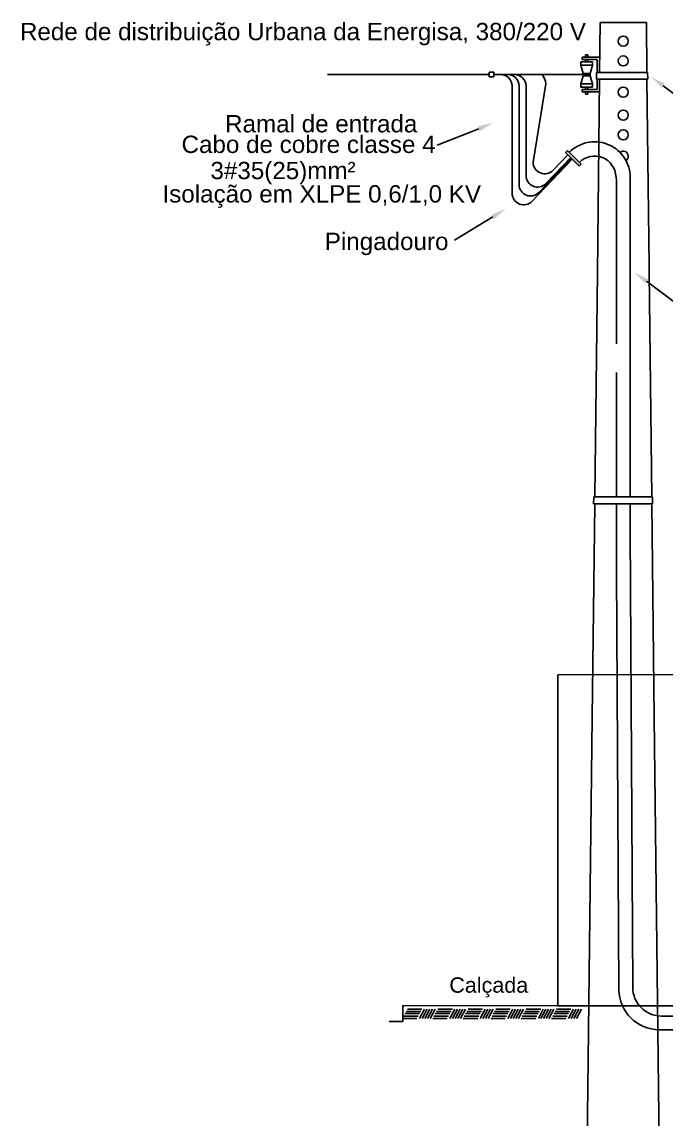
# Model space of a CAD drawing. Header units: millimetres. Extents: x 2991 to 3503, y 2795 to 2987.
# Drawn here: x 3260.1 to 3326, y 2864 to 2976.3 of the extents above; entities that cross this region are included whole.
import ezdxf

# ---------------------------------------------------------------- set-up
doc = ezdxf.new("R2010")
doc.units = ezdxf.units.MM
doc.linetypes.add('DASHED', pattern=[19.05, 12.7, -6.35])
doc.styles.get("Standard").update_dxf_attribs({"font": ''})
doc.styles.get('Standard').set_extended_font_data('Arial')

msp = doc.modelspace()

# ---------------------------------------------------------------- hatches: boundary and pattern name
msp.add_hatch(color=256).paths.add_polyline_path([(3315.94, 2963.16), (3315.74, 2962.96), (3317.13, 2961.56), (3317.33, 2961.77)])

# ---------------------------------------------------------------- linework, layer by layer
for p, q in [((3319.28, 2976.27), (3319.22, 2971.15)), ((3324.01, 2976.27), (3319.28, 2976.27)), ((3321.64, 2976.27), (3324.01, 2976.27)), ((3324.01, 2976.27), (3324.07, 2971.15)), ((3317.31, 2971.88), (3317.31, 2972.23)), ((3317.31, 2972.23), (3318.02, 2972.23)), ((3318.02, 2972.71), (3317.43, 2972.71)), ((3317.43, 2972.71), (3317.43, 2972.47)), ((3317.43, 2972.47), (3318.02, 2972.47)), ((3318.02, 2972.94), (3317.78, 2972.94)), ((3317.78, 2972.94), (3317.78, 2972.71)), ((3317.78, 2972.47), (3317.78, 2972.23)), ((3318.02, 2972.71), (3318.02, 2972.94)), ((3319.2, 2972.71), (3318.02, 2972.71)), ((3318.02, 2972.47), (3318.96, 2972.47)), ((3318.02, 2972.47), (3318.02, 2972.23)), ((3318.02, 2972.23), (3318.02, 2972.47)), ((3318.02, 2972.23), (3318.49, 2972.23)), ((3318.49, 2972.23), (3318.49, 2971.88)), ((3318.96, 2971.15), (3318.96, 2972.47)), ((3319.2, 2972.71), (3319.23, 2972.71)), ((3296.36, 2970.93), (3291.37, 2970.93)), ((3307.91, 2970.93), (3296.36, 2970.93)), ((3307.91, 2970.93), (3307.23, 2970.93)), ((3307.91, 2970.7), (3307.91, 2971.17)), ((3307.91, 2971.17), (3308.38, 2971.17)), ((3308.38, 2971.17), (3308.38, 2970.7)), ((3309.09, 2970.93), (3308.38, 2970.93)), ((3310.51, 2970.93), (3308.38, 2970.93)), ((3308.38, 2970.93), (3308.38, 2970.7)), ((3310.27, 2970.93), (3309.56, 2970.93)), ((3316.55, 2970.93), (3310.07, 2970.93)), ((3310.98, 2970.93), (3310.27, 2970.93)), ((3310.98, 2970.93), (3311.69, 2970.93)), ((3311.69, 2970.93), (3312.4, 2970.93)), ((3318.02, 2970.93), (3316.55, 2970.93)), ((3318.49, 2971.88), (3317.31, 2971.88)), ((3317.55, 2971.05), (3317.31, 2971.88)), ((3318.26, 2971.05), (3317.55, 2971.05)), ((3317.55, 2971.05), (3317.55, 2970.82)), ((3318.02, 2970.93), (3318.26, 2970.93)), ((3318.26, 2971.05), (3318.49, 2971.88)), ((3318.26, 2970.82), (3318.26, 2971.05)), ((3318.26, 2970.93), (3318.26, 2970.82)), ((3318.89, 2971.15), (3324.14, 2971.15)), ((3318.89, 2970.45), (3318.89, 2971.15)), ((3324.14, 2971.15), (3324.15, 2970.45)), ((3308.38, 2970.7), (3307.91, 2970.7)), ((3317.55, 2970.82), (3317.31, 2969.99)), ((3317.31, 2969.63), (3317.31, 2969.99)), ((3317.31, 2969.99), (3318.49, 2969.99)), ((3317.55, 2970.82), (3318.26, 2970.82)), ((3318.26, 2970.82), (3318.49, 2969.99)), ((3318.49, 2969.99), (3318.49, 2969.63)), ((3318.89, 2970.45), (3324.15, 2970.45)), ((3318.96, 2969.4), (3318.96, 2970.45)), ((3319.21, 2970.45), (3318.99, 2950.6)), ((3324.07, 2970.45), (3324.29, 2951.31)), ((3325.74, 2969.79), (3329.41, 2967.05)), ((3318.49, 2969.63), (3317.31, 2969.63)), ((3317.43, 2969.16), (3317.43, 2969.4)), ((3317.43, 2969.4), (3318.02, 2969.4)), ((3318.02, 2969.16), (3317.43, 2969.16)), ((3317.78, 2969.63), (3317.78, 2969.4)), ((3317.78, 2969.16), (3317.78, 2968.93)), ((3317.78, 2969.16), (3317.78, 2968.93)), ((3317.78, 2968.93), (3318.02, 2968.93)), ((3318.02, 2969.4), (3318.02, 2969.63)), ((3318.02, 2969.4), (3318.02, 2969.63)), ((3318.02, 2969.63), (3318.49, 2969.63)), ((3318.02, 2969.4), (3318.96, 2969.4)), ((3319.17, 2969.16), (3318.02, 2969.16)), ((3318.02, 2968.93), (3318.02, 2969.16)), ((3306.87, 2965.39), (3302.59, 2963.72)), ((3315.94, 2963.16), (3315.74, 2962.96)), ((3317.33, 2961.77), (3315.94, 2963.16)), ((3317.13, 2961.56), (3315.74, 2962.96)), ((3317.33, 2961.77), (3317.13, 2961.56)), ((3320.94, 2960.13), (3320.88, 2960.69)), ((3308.3, 2956.36), (3304.38, 2953.99)), ((3324.29, 2951.31), (3324.3, 2950.6)), ((3318.99, 2950.6), (3318.72, 2927.73)), ((3324.02, 2949.78), (3327.69, 2947.04)), ((3324.3, 2950.6), (3324.56, 2927.73)), ((3318.62, 2927.73), (3320.94, 2927.73)), ((3320.94, 2927.73), (3324.63, 2927.73)), ((3318.72, 2927.02), (3318.47, 2905.15)), ((3318.72, 2927.02), (3322.35, 2927.02)), ((3322.35, 2924.21), (3322.35, 2927.02)), ((3322.35, 2927.02), (3324.57, 2927.02)), ((3324.57, 2927.02), (3324.82, 2905.15)), ((3384.97, 2909.54), (3314.96, 2909.52)), ((3314.96, 2909.52), (3314.96, 2875.62)), ((3317.86, 2852.74), (3318.47, 2905.15)), ((3324.82, 2905.15), (3325.42, 2852.74)), ((3314.96, 2875.62), (3299.07, 2875.65)), ((3299.07, 2875.65), (3299.07, 2874.02)), ((3318.1, 2875.62), (3314.96, 2875.62)), ((3321.64, 2875.62), (3318.1, 2875.62)), ((3321.64, 2875.62), (3325.19, 2875.62)), ((3325.19, 2875.62), (3328.78, 2875.62)), ((3300.53, 2874.35), (3299.04, 2874.35)), ((3300.66, 2874.59), (3299.16, 2874.59)), ((3300.78, 2874.83), (3299.29, 2874.83)), ((3300.91, 2875.06), (3299.42, 2875.06)), ((3301.04, 2875.3), (3299.55, 2875.3)), ((3301.31, 2875.3), (3300.8, 2874.35)), ((3301.31, 2875.3), (3300.8, 2874.35)), ((3301.58, 2875.3), (3301.07, 2874.35)), ((3301.58, 2875.3), (3301.07, 2874.35)), ((3301.85, 2875.3), (3301.34, 2874.35)), ((3302.11, 2875.3), (3301.6, 2874.35)), ((3302.38, 2875.3), (3301.87, 2874.35)), ((3303.63, 2874.35), (3302.14, 2874.35)), ((3303.76, 2874.59), (3302.27, 2874.59)), ((3303.89, 2874.83), (3302.4, 2874.83)), ((3304.02, 2875.06), (3302.52, 2875.06)), ((3304.15, 2875.3), (3302.65, 2875.3)), ((3304.41, 2875.3), (3303.9, 2874.35)), ((3304.41, 2875.3), (3303.9, 2874.35)), ((3304.68, 2875.3), (3304.17, 2874.35)), ((3304.68, 2875.3), (3304.17, 2874.35)), ((3304.95, 2875.3), (3304.44, 2874.35)), ((3305.22, 2875.3), (3304.71, 2874.35)), ((3305.49, 2875.3), (3304.98, 2874.35)), ((3306.74, 2874.35), (3305.25, 2874.35)), ((3306.87, 2874.59), (3305.37, 2874.59)), ((3306.99, 2874.83), (3305.5, 2874.83)), ((3307.12, 2875.06), (3305.63, 2875.06)), ((3307.25, 2875.3), (3305.76, 2875.3)), ((3307.52, 2875.3), (3307.01, 2874.35)), ((3307.52, 2875.3), (3307.01, 2874.35)), ((3307.79, 2875.3), (3307.28, 2874.35)), ((3308.06, 2875.3), (3307.55, 2874.35)), ((3308.32, 2875.3), (3307.81, 2874.35)), ((3309.57, 2874.35), (3308.08, 2874.35)), ((3309.7, 2874.59), (3308.21, 2874.59)), ((3309.83, 2874.83), (3308.34, 2874.83)), ((3309.96, 2875.06), (3308.46, 2875.06)), ((3310.08, 2875.3), (3308.59, 2875.3)), ((3310.35, 2875.3), (3309.84, 2874.35)), ((3310.35, 2875.3), (3309.84, 2874.35)), ((3310.62, 2875.3), (3310.11, 2874.35)), ((3310.62, 2875.3), (3310.11, 2874.35)), ((3310.89, 2875.3), (3310.38, 2874.35)), ((3311.16, 2875.3), (3310.65, 2874.35)), ((3311.43, 2875.3), (3310.92, 2874.35)), ((3312.68, 2874.35), (3311.19, 2874.35)), ((3312.81, 2874.59), (3311.31, 2874.59)), ((3312.93, 2874.83), (3311.44, 2874.83)), ((3313.06, 2875.06), (3311.57, 2875.06)), ((3313.19, 2875.3), (3311.7, 2875.3)), ((3313.46, 2875.3), (3312.95, 2874.35)), ((3313.46, 2875.3), (3312.95, 2874.35)), ((3313.73, 2875.3), (3313.22, 2874.35)), ((3313.73, 2875.3), (3313.22, 2874.35)), ((3314, 2875.3), (3313.48, 2874.35)), ((3314.26, 2875.3), (3313.75, 2874.35)), ((3314.53, 2875.3), (3314.02, 2874.35)), ((3315.78, 2874.35), (3314.29, 2874.35)), ((3315.91, 2874.59), (3314.42, 2874.59)), ((3316.04, 2874.83), (3314.55, 2874.83)), ((3316.17, 2875.06), (3314.67, 2875.06)), ((3316.29, 2875.3), (3314.8, 2875.3)), ((3316.56, 2875.3), (3316.05, 2874.35)), ((3316.56, 2875.3), (3316.05, 2874.35)), ((3316.83, 2875.3), (3316.32, 2874.35)), ((3317.1, 2875.3), (3316.59, 2874.35)), ((3317.37, 2875.3), (3316.86, 2874.35)), ((3326.8, 2874.59), (3325.56, 2874.59)), ((3299.07, 2874.02), (3297.67, 2874.02)), ((3297.67, 2874.02), (3297.67, 2874.02)), ((3326.8, 2873.18), (3325.33, 2873.18))]:
    msp.add_line(p, q)
at = {"color": 1}
for p, q in [((3310.27, 2969.75), (3310.27, 2958.78)), ((3310.98, 2969.75), (3310.98, 2962.65)), ((3311.69, 2969.75), (3311.69, 2960.6)), ((3310.98, 2962.65), (3310.98, 2959.69)), ((3316.42, 2962.27), (3312.3, 2957.96)), ((3316.33, 2962.35), (3313.01, 2958.87)), ((3316.25, 2962.43), (3313.72, 2959.79))]:
    msp.add_line(p, q, dxfattribs=at)
at = {"color": 5}
for p, q in [((3312.42, 2961.97), (3313.72, 2969.99)), ((3315.97, 2962.73), (3314.46, 2961.15))]:
    msp.add_line(p, q, dxfattribs=at)
at = {"linetype": 'DASHED'}
for p, q in [((3320.94, 2950.6), (3320.94, 2960.13)), ((3322.35, 2950.6), (3322.35, 2960.66)), ((3320.94, 2943.39), (3320.94, 2950.6)), ((3320.94, 2927.73), (3320.94, 2943.39)), ((3320.94, 2920.14), (3320.94, 2927.02))]:
    msp.add_line(p, q, dxfattribs=at)
at = {"color": 0}
for p, q in [((3322.35, 2950.6), (3322.35, 2927.73)), ((3322.61, 2877.54), (3322.35, 2924.21)), ((3321.19, 2877.31), (3320.94, 2920.14))]:
    msp.add_line(p, q, dxfattribs=at)
at = {"lineweight": -3}
for p, q in [((3318.62, 2927.73), (3318.61, 2927.02)), ((3324.63, 2927.73), (3324.64, 2927.02)), ((3318.72, 2927.02), (3318.61, 2927.02)), ((3324.64, 2927.02), (3324.57, 2927.02))]:
    msp.add_line(p, q, dxfattribs=at)
for centre in [(3321.64, 2974.36), (3321.64, 2972.33), (3321.64, 2969.13), (3321.64, 2966.78), (3321.64, 2964.77)]:
    msp.add_circle(centre, 0.517)
at = {"color": 1}
for centre, start, end in [((3309.09, 2969.75), 0, 90), ((3309.8, 2969.75), 0, 90), ((3310.51, 2969.75), 0, 90), ((3312.16, 2959.69), 180, 316.3189), ((3312.87, 2960.6), 180, 316.3189), ((3311.45, 2958.78), 180, 316.3189)]:
    msp.add_arc(centre, 1.18, start, end, dxfattribs=at)
at = {"color": 5}
for centre, radius, start, end in [((3312.08, 2969.84), 1.64, 5.1744, 41.6381), ((3313.6, 2961.97), 1.19, 180.1365, 316.3872)]:
    msp.add_arc(centre, radius, start, end, dxfattribs=at)
at = {"linetype": 'DASHED'}
for centre, radius, start, end in [((3318.71, 2960.4), 3.65, 4.2045, 135), ((3325.33, 2877.31), 4.13, 180, 270), ((3325.56, 2877.54), 2.95, 180, 270)]:
    msp.add_arc(centre, radius, start, end, dxfattribs=at)
for centre, radius, start, end in [((3321.64, 2962.57), 0.517, 302.5009, 130.611), ((3318.71, 2960.4), 2.19, 2.5683, 135)]:
    msp.add_arc(centre, radius, start, end)
for points in [[(3325.89, 2970.01), (3325.59, 2969.58), (3324.46, 2970.71)], [(3306.97, 2965.15), (3306.76, 2965.64), (3308.32, 2966)], [(3308.44, 2956.14), (3308.16, 2956.59), (3309.63, 2957.21)], [(3324.17, 2950), (3323.87, 2949.57), (3322.74, 2950.7)]]:
    msp.add_solid(points)

# ---------------------------------------------------------------- texts
for s, height, p in [('Rede de distribuição Urbana da Energisa, 380/220 V', 1.772, (3259.89, 2974.45)), ('Ramal de entrada ', 1.772, (3280.89, 2965.02)), ('Cabo de cobre classe 4', 1.772, (3276.43, 2962.91)), ('3#35(25)mm² ', 1.772, (3279.39, 2960.23)), ('Isolação em XLPE 0,6/1,0 KV', 1.772, (3274.48, 2957.84)), ('Pingadouro', 1.772, (3291.09, 2952.98)), ('Calçada', 1.575, (3303.84, 2876.97))]:
    msp.add_text(s, height=height).set_placement(p)

doc.saveas('drawing.dxf')
